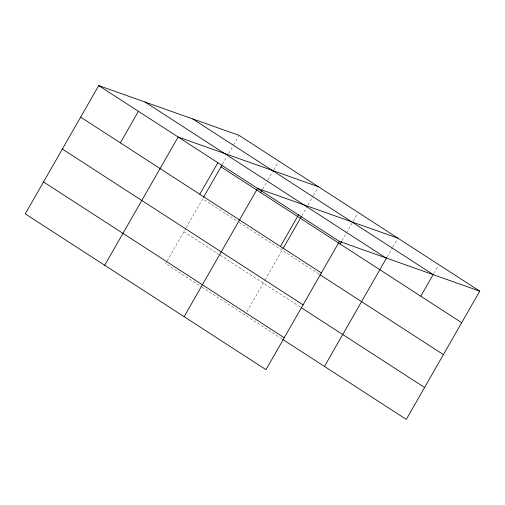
<?xml version="1.0" encoding="UTF-8"?>
<svg xmlns="http://www.w3.org/2000/svg" width="505" height="505" viewBox="0 0 505 505"><rect width="100%" height="100%" fill="white"/><g stroke="black" fill="none" stroke-linecap="round" stroke-linejoin="round"><path stroke-width="0.38" stroke-dasharray="2.52 1.89" d="M166.751 261.558L165.583 263.597L201.331 286.733M167.136 260.883L185.783 228.329M186.168 227.66L202.694 198.8L238.442 221.935M222.509 164.201L226.739 156.821M228.658 153.463L233.272 145.415M233.657 144.739L238.65 136.015M262.613 189.236L267.606 180.512M267.991 179.843L273.369 170.45M273.754 169.775L278.369 161.726M246.964 311.617L264.835 280.414M265.22 279.745L282.131 250.215M301.946 215.616L306.554 207.561M308.094 204.879L313.087 196.155M313.472 195.486L318.087 187.431M342.049 240.651L352.806 221.859M353.191 221.19L357.805 213.135M387.146 256.963L392.524 247.57M392.909 246.894L397.138 239.515M433.833 273.382L438.062 266.002M239.099 222.364L319.198 274.209M183.864 231.681L219.606 254.823M220.268 255.246L300.368 307.091M201.994 287.162L282.087 339.006"/><path stroke-width="0.76" d="M479.75 291.145L239.035 135.346L98.702 85.604L25.25 213.855L265.965 369.654L339.417 241.403L479.75 291.145L406.298 419.396L282.75 339.436M120.354 142.852L138.421 111.308M104.686 265.27L178.139 137.013L318.472 186.762M199.791 194.267L217.857 162.724M203.471 197.442L222.124 164.876M184.123 316.685L257.575 188.428L397.908 238.171M260.687 192.594L261.842 190.581M280.433 246.459L298.493 214.915M282.907 248.858L301.561 216.285M340.124 244.01L341.664 241.321M324.456 366.428L386.761 257.632M420.766 296.201L433.063 274.726M192.727 118.927L433.441 274.733M145.011 102.016L385.725 257.815M98.702 85.604L339.417 241.403M220.969 166.89L461.684 322.689M80.636 117.141L321.35 272.94M319.861 274.638L443.409 354.598M62.361 149.057L303.076 304.856M301.03 307.52L424.579 387.486M43.525 181.939L284.246 337.738"/></g></svg>
